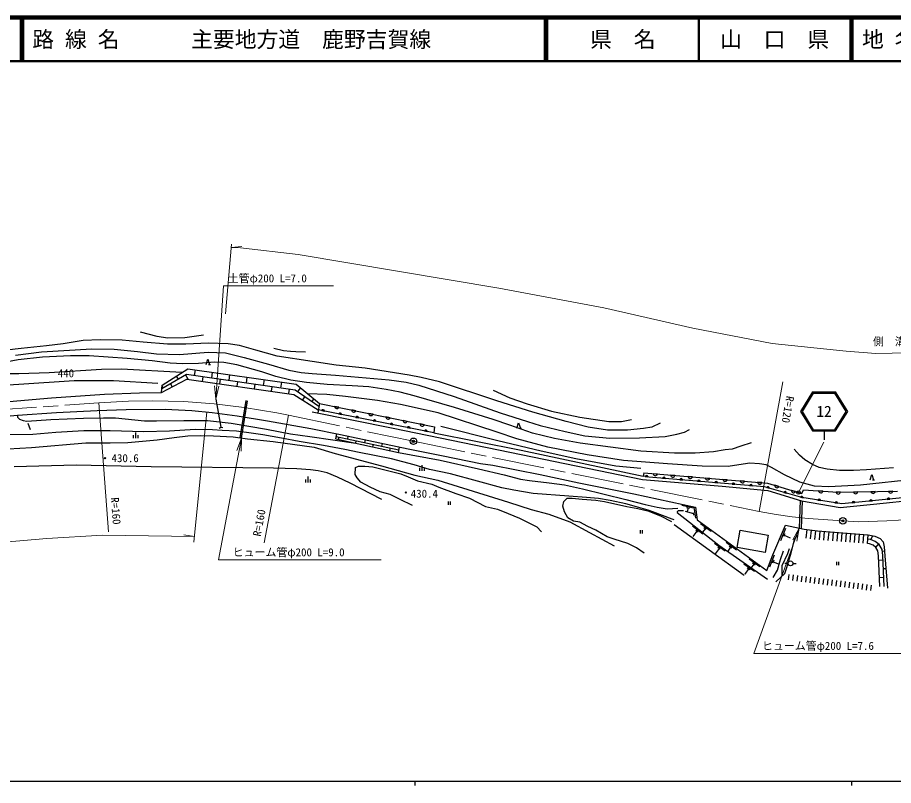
# Model space of a CAD drawing. Units: millimetres, scale not verified. Extents: x 40000 to 680000, y 20000 to 380000.
# Drawn here: x 176994 to 377598, y 204000 to 380000 of the extents above; entities that cross this region are included whole.
import ezdxf
from ezdxf.enums import TextEntityAlignment as Align

# ---------------------------------------------------------------- set-up
doc = ezdxf.new("R2010")
doc.units = ezdxf.units.MM
doc.header["$LTSCALE"] = 1000
doc.header["$PDMODE"] = 32
doc.header["$PDSIZE"] = 500
doc.linetypes.add('CHAIN', pattern=[18.5, 12, -1.5, 3.5, -1.5])
for name, color, linetype, lineweight in [('M-BGD', 7, 'Continuous', 25), ('M-BMK', 2, 'CHAIN', 13), ('M-BMK-SRVR', 3, 'Continuous', 25), ('M-STR-HTXT', 7, 'Continuous', 13), ('M-STR-STRC', 7, 'Continuous', 25), ('M-TTL', 2, 'Continuous', 140), ('M-TTL-BAND', 7, 'Continuous', 25), ('M-TTL-LINE', 7, 'Continuous', 50)]:
    doc.layers.add(name, color=color, linetype=linetype, lineweight=lineweight)
doc.layers.add('M-OTRS', color=6, linetype='Continuous')
doc.layers.add('M-TTL-TXT', color=7, linetype='Continuous')
doc.styles.add('ＭＳ ゴシック', font='')
doc.styles.get('ＭＳ ゴシック').set_extended_font_data('MS Gothic')

# ---------------------------------------------------------------- blocks, each defined once
blk = doc.blocks.new('open_arrow')
at = {"color": 0, "linetype": 'Continuous', "lineweight": -2}
blk.add_lwpolyline([(7.5, 1.25), (0, 0), (7.5, -1.25)], dxfattribs=at)

msp = doc.modelspace()

# ---------------------------------------------------------------- linework, layer by layer
at = {"layer": 'M-BGD'}
for p, q in [((217642, 299282), (217448, 297940)), ((220716, 300516), (221218, 300516)), ((213337, 297823), (213767, 297085)), ((215494, 298093), (216096, 297063)), ((219427, 297654), (219276, 296612)), ((221602, 298717), (221406, 297367)), ((223386, 297081), (223237, 296051)), ((225562, 298153), (225365, 296794)), ((229522, 297588), (229324, 296221)), ((233482, 297024), (233283, 295648)), ((209932, 294066), (210093, 295723)), ((210070, 295485), (210312, 295069)), ((212039, 296077), (212445, 295382)), ((227345, 296508), (227197, 295490)), ((231303, 295935), (231158, 294930)), ((235262, 295362), (235118, 294369)), ((237442, 296460), (237241, 295075)), ((241766, 295207), (241096, 294238)), ((239221, 294789), (239079, 293808)), ((242742, 293101), (242247, 292386)), ((222415, 292558), (223557, 286149)), ((227988, 283659), (229391, 292217)), ((228286, 283621), (229687, 292169)), ((244866, 292658), (244387, 291964)), ((246181, 291576), (245745, 289383)), ((246181, 291576), (272510, 286165)), ((272337, 284816), (245881, 290078)), ((246648, 289926), (247262, 289803)), ((250585, 290671), (249614, 290871)), ((250571, 289145), (251185, 289023)), ((254503, 289866), (253532, 290066)), ((258421, 289061), (257450, 289260)), ((179944, 285477), (179457, 286985)), ((254494, 288365), (255108, 288243)), ((258417, 287585), (259031, 287463)), ((262339, 288255), (261368, 288455)), ((266257, 287450), (265287, 287650)), ((204107, 283559), (204107, 284887)), ((262340, 286804), (262954, 286682)), ((266264, 286024), (266877, 285902)), ((270175, 286645), (269205, 286844)), ((270187, 285244), (270801, 285122)), ((272510, 286165), (272337, 284816)), ((291895, 285923), (292397, 285923)), ((203574, 283559), (203574, 284256)), ((204641, 283559), (204641, 284256)), ((249859, 283414), (250108, 284584)), ((249859, 283414), (264221, 280336)), ((249984, 283999), (264348, 280936)), ((250531, 283270), (250656, 283856)), ((252612, 283438), (252737, 284026)), ((254442, 282432), (254568, 283021)), ((256524, 282604), (256650, 283195)), ((258353, 281594), (258480, 282187)), ((260436, 281770), (260563, 282365)), ((262264, 280755), (262392, 281353)), ((264221, 280336), (264475, 281535)), ((269633, 276102), (269633, 277431)), ((269100, 276102), (269100, 276799)), ((270167, 276102), (270167, 276799)), ((320426, 275616), (320277, 274910)), ((320741, 274831), (321358, 274725)), ((323560, 275360), (322572, 275440)), ((327547, 275034), (326559, 275115)), ((243015, 273450), (243015, 274147)), ((243549, 273450), (243549, 274778)), ((244082, 273450), (244082, 274147)), ((324718, 274421), (325342, 274368)), ((328704, 274085), (329327, 274032)), ((331533, 274708), (330546, 274789)), ((332690, 273749), (333313, 273696)), ((335520, 274382), (334533, 274463)), ((336676, 273413), (337299, 273360)), ((339507, 274057), (338519, 274137)), ((340661, 273077), (341285, 273024)), ((343494, 273731), (342506, 273811)), ((347480, 273405), (346493, 273486)), ((372781, 274067), (373283, 274067)), ((344647, 272740), (345271, 272688)), ((348612, 272289), (349213, 272115)), ((351359, 272513), (350411, 272802)), ((352454, 271177), (353055, 271003)), ((355186, 271348), (354238, 271637)), ((356625, 270910), (356963, 271766)), ((361446, 271441), (360458, 271513)), ((365437, 271204), (364447, 271185)), ((369436, 271278), (368446, 271260)), ((373436, 271353), (372445, 271334)), ((377435, 271427), (376444, 271409)), ((275602, 269080), (275602, 268298)), ((276069, 269080), (276069, 268298)), ((356252, 269329), (356031, 262968)), ((356296, 270065), (356898, 269891)), ((356649, 269223), (356429, 262886)), ((360239, 269405), (360858, 269309)), ((368160, 268775), (368782, 268838)), ((372139, 269177), (372762, 269239)), ((376119, 269578), (376742, 269640)), ((332071, 267490), (329141, 268136)), ((330883, 267445), (330199, 267595)), ((330541, 267520), (330380, 266788)), ((332311, 265237), (331991, 267312)), ((364191, 268786), (364809, 268689)), ((331854, 266229), (329962, 266795)), ((331891, 265987), (331817, 266471)), ((343423, 252111), (327360, 263746)), ((333949, 261563), (331580, 263404)), ((335829, 262210), (333403, 263974)), ((334440, 262849), (333854, 262017)), ((334723, 262643), (334157, 263055)), ((352874, 262863), (351704, 260101)), ((319604, 262532), (319604, 261749)), ((320071, 262532), (320071, 261749)), ((332581, 262247), (331660, 261062)), ((332857, 262032), (332304, 262461)), ((352702, 261687), (352429, 261043)), ((352565, 261365), (353946, 260780)), ((357608, 260662), (357862, 262645)), ((358600, 260535), (358854, 262519)), ((359592, 260408), (359845, 262392)), ((360682, 260303), (360841, 262297)), ((361679, 260224), (361838, 262218)), ((362675, 260144), (362834, 262138)), ((363672, 260065), (363831, 262059)), ((364669, 259986), (364828, 261979)), ((365666, 259906), (365825, 261900)), ((366663, 259827), (366822, 261820)), ((367660, 259747), (367819, 261741)), ((368657, 259668), (368815, 261661)), ((369653, 259588), (369812, 261582)), ((370650, 259509), (370809, 261503)), ((371663, 259431), (371822, 261422)), ((372798, 261229), (372443, 260341)), ((339053, 257723), (336595, 259444)), ((341678, 257960), (339251, 259723)), ((340571, 258393), (340005, 258805)), ((374153, 259350), (373516, 258578)), ((337652, 258338), (336792, 257109)), ((337939, 258137), (337365, 258539)), ((340288, 258599), (339626, 257688)), ((350301, 256794), (349210, 253999)), ((375552, 257679), (375049, 257619)), ((346995, 254096), (344568, 255859)), ((345888, 254529), (345322, 254941)), ((350162, 255614), (349908, 254961)), ((350035, 255288), (351432, 254742)), ((353466, 254901), (352716, 254901)), ((354566, 254901), (355316, 254901)), ((364558, 255248), (364558, 254465)), ((365025, 255248), (365025, 254465)), ((375202, 255627), (374202, 255587)), ((345786, 253011), (343328, 254731)), ((344385, 253625), (343525, 252396)), ((344672, 253425), (344098, 253826)), ((345605, 254735), (344723, 253521)), ((375890, 253652), (375280, 253628)), ((353586, 251096), (353738, 252365)), ((354578, 250968), (354731, 252246)), ((355569, 250839), (355724, 252127)), ((356561, 250710), (356717, 252007)), ((357553, 250581), (357710, 251888)), ((358545, 250453), (358703, 251769)), ((359536, 250324), (359696, 251650)), ((360511, 250197), (360688, 251525)), ((361503, 250069), (361679, 251394)), ((362495, 249940), (362670, 251262)), ((363487, 249811), (363662, 251130)), ((364478, 249682), (364653, 250999)), ((365470, 249554), (365644, 250867)), ((375359, 251630), (374360, 251590)), ((366462, 249425), (366636, 250735)), ((367453, 249296), (367627, 250604)), ((368445, 249167), (368618, 250472)), ((369437, 249039), (369609, 250340)), ((370428, 248910), (370601, 250209)), ((371420, 248781), (371592, 250077)), ((372412, 248653), (372583, 249945))]:
    msp.add_line(p, q, dxfattribs=at)
for points in [[(205073, 307998), (208895, 306950), (211443, 306583), (215272, 306629), (219610, 307242)], [(324165, 287056), (322271, 286153), (320320, 285794), (316705, 285450), (312128, 285464), (307672, 286124), (302607, 287401), (294968, 289540), (286754, 292183), (273604, 296525), (269449, 297525), (266680, 298027), (256587, 299619), (249954, 300353), (244466, 301130), (236425, 302355), (231603, 303738), (227845, 304806), (225231, 305203), (220764, 305331), (215529, 305103), (211339, 305146), (205765, 305587), (200950, 306055), (195957, 306141), (192061, 305999), (187412, 305218), (183633, 304735), (177859, 304138), (171058, 303347)], [(176507, 302625), (182503, 303405), (194009, 304079), (199100, 303963), (204461, 303460), (208795, 302939), (214123, 302809), (220652, 303311), (224604, 303162), (228904, 302120), (234503, 300539), (239135, 299198), (241920, 298649), (244476, 298454), (249831, 298049), (262120, 296931), (265985, 296421), (268924, 295715), (276991, 293153), (287496, 289401), (293747, 287429), (296717, 286487), (302418, 285123), (306887, 284151), (312626, 283579), (319471, 283659), (325344, 283992), (327996, 284484), (329706, 284948), (330894, 285556)], [(235690, 304194), (237897, 303699), (239487, 303539), (240743, 303456), (242965, 303418)], [(344971, 282548), (342675, 281749), (340664, 281108), (339053, 280923), (336414, 280466), (332204, 280138), (327435, 280180), (319743, 280637), (305831, 282434), (299959, 283490), (294963, 284718), (289704, 286548), (285921, 287897), (277096, 290601), (267857, 293279), (264590, 294151), (261422, 294721), (257424, 295340), (253650, 295578), (247916, 295895), (243203, 296340), (239576, 296926), (236186, 297733), (232933, 298797), (227193, 300367), (224247, 300968), (222092, 301032), (218472, 300725), (214851, 300600), (211934, 300810), (207796, 301313), (202112, 301817), (193368, 302446), (189139, 302446), (182735, 302125), (177136, 301550), (169734, 300179)], [(220191, 300516), (220579, 301704), (220968, 300516)], [(214643, 298668), (200792, 299412), (196264, 299367), (184227, 298540), (177259, 298334), (174340, 298334), (168990, 297979), (165044, 297586), (158502, 296596), (153001, 296037), (150286, 295796), (143782, 295809), (140403, 296102), (136672, 296394), (129996, 296380), (123191, 296051), (116696, 295143), (103845, 294697), (97461, 294221), (93148, 293705), (88676, 292964)], [(210093, 295723), (215962, 299521), (240829, 295977), (246181, 291576)], [(73091, 290481), (77187, 287471), (85430, 287338), (92724, 287619), (93618, 287385), (103770, 286717), (106450, 286772), (128145, 288303), (151773, 290059), (169763, 291534), (184809, 292861), (196939, 293703), (204953, 293953), (209932, 294066), (215752, 297111), (240276, 293638), (245881, 290078)], [(246032, 290827), (240586, 294591), (215673, 298197), (210012, 294895)], [(96761, 291375), (103913, 292005), (111902, 292360), (117774, 292498), (120838, 292809), (124426, 293236), (128103, 293944), (131471, 294448), (133380, 294487), (138773, 294516), (145108, 294177), (151859, 293886), (156050, 293944), (162054, 294575), (167020, 295205), (172287, 295699), (177283, 295942), (189936, 296787), (198950, 296799), (209103, 296226)], [(382829, 274233), (370042, 272823), (362767, 272416), (359541, 272587), (356187, 273526), (352661, 275213), (349670, 276879), (348404, 277516), (346891, 277711), (344703, 277831), (342181, 277456), (339753, 277066), (333814, 277202), (325881, 277742), (315745, 278505), (307419, 279779), (298413, 281545), (291327, 283472), (286828, 284943), (273323, 289427), (264728, 291323), (259403, 292220), (252081, 293161), (247806, 293587), (243505, 293777)], [(285886, 294609), (289720, 292842), (293672, 291474), (299251, 289813), (305747, 288426), (312409, 287441), (315284, 287382), (317617, 287894)], [(167815, 288065), (177012, 288878), (185951, 289477), (195201, 289931), (201858, 290203), (210842, 290243), (216910, 289917), (221589, 289483), (227268, 288751), (234225, 287566), (244191, 285840), (250973, 284400), (266421, 281122), (274439, 279534), (283004, 277794), (285830, 277381), (296690, 275278), (305538, 273381), (318159, 270865), (332225, 267763), (332669, 264877), (348612, 253291), (349990, 256824), (352870, 263624), (357149, 262736)], [(177012, 288878), (177003, 288427), (177466, 287964), (178324, 287622), (179115, 287529), (184656, 287843), (192110, 288203), (196656, 288288), (199452, 288237), (206062, 287602), (208807, 287585), (215110, 287637), (220484, 287636), (225943, 287001), (234011, 285697), (239523, 284616), (243949, 283998), (254442, 282432)], [(244474, 289643), (263004, 285855), (292364, 279887), (320089, 274116), (338360, 272582), (348799, 271624), (356536, 269242), (365389, 267711), (372985, 268437), (383338, 269543)], [(291371, 285923), (291759, 287111), (292147, 285923)], [(327350, 264891), (326926, 265054), (322504, 266749), (321431, 267097), (319312, 267674), (316292, 268533), (312728, 269294), (310034, 269766), (307317, 270036), (303237, 270305), (295072, 270941), (290674, 271664), (287919, 272252), (282336, 273717), (276174, 275416), (271353, 276418), (267851, 277489), (262625, 278849), (255248, 280339), (251952, 280999), (247073, 281895), (241474, 282811), (237442, 283611), (233200, 284352), (229975, 284812), (227163, 285236), (223858, 285382), (221651, 285540), (217686, 285600), (211776, 285164), (205883, 285021), (198191, 285254), (192203, 285297), (185766, 284928), (180487, 284475), (174928, 284339)], [(223168, 285864), (223557, 286149), (224011, 286045)], [(273961, 286344), (286959, 283031), (296878, 280659), (304869, 278900), (314049, 277269), (319724, 276702)], [(172103, 281007), (180224, 281485), (192615, 282515), (198215, 282515), (202229, 282580), (209012, 283191), (212835, 283780), (216002, 284168), (218785, 284230), (221865, 284168), (226376, 283867), (229681, 283441), (235554, 282858), (244953, 281521), (249714, 280047), (260351, 277266), (267983, 275135), (273246, 273944), (289461, 268953), (294596, 267253), (298640, 266194), (303493, 264389), (307974, 261958), (313648, 258937)], [(272337, 284816), (292328, 280840), (320292, 274907)], [(377623, 276821), (371446, 276319), (368448, 276170), (365258, 276176), (362382, 276522), (360598, 276911), (359038, 277545), (357269, 278596), (356067, 279697), (354848, 281088)], [(264221, 280336), (273819, 278544), (282590, 276566), (288468, 275220), (292212, 274230), (294270, 273914), (298780, 273340), (302250, 272923), (306384, 271994), (316330, 269531), (320698, 268392), (323487, 267759), (325802, 267423), (328195, 267542)], [(260401, 269536), (253140, 273274), (250245, 274648), (247929, 275685), (245879, 276119), (244070, 276336), (240940, 276605), (235609, 276726), (207632, 277064), (190416, 277378), (176246, 277064)], [(267420, 268149), (264629, 269566), (262325, 270695), (260021, 271315), (257784, 272356), (255635, 273529), (254749, 274481), (254284, 275301), (254359, 276845), (255056, 277183), (256527, 277183), (258368, 277019), (259872, 276660), (264792, 275407), (266481, 274764), (268616, 273795), (271879, 273064), (273481, 272334), (277396, 270939), (280479, 269828), (284200, 267918), (286894, 267295), (289370, 266325), (291985, 265236), (295913, 263294), (297003, 262140)], [(380410, 270010), (365787, 268536), (356612, 269974), (348043, 272454), (321605, 274683), (320292, 274907)], [(320426, 275616), (348777, 273299), (356625, 270910)], [(372256, 274067), (372644, 275255), (373033, 274067)], [(356963, 271766), (364865, 271193), (378536, 271448)], [(320510, 257228), (318757, 258490), (316778, 259432), (313630, 260468), (312047, 260996), (309419, 262545), (307610, 263318), (305762, 264317), (304330, 264580), (303048, 265372), (302294, 266710), (301842, 268010), (302068, 269046), (302897, 269818), (304009, 269818), (306309, 269630), (309419, 269404), (311417, 269102), (316498, 267953), (319062, 267482), (321362, 266917), (324208, 265768), (326734, 264486)], [(329519, 266957), (328312, 266947), (328023, 266747), (328023, 266548), (337605, 259103), (348758, 251296)], [(350619, 250670), (352732, 252620), (353197, 253926), (354146, 257326), (354935, 260319), (355598, 261429)], [(357149, 262736), (360171, 262350), (371806, 261423)], [(371806, 261423), (373347, 261122), (374567, 260594), (375221, 259874), (375465, 258682), (375643, 256645), (376253, 249251)], [(374438, 249592), (374162, 256608), (374026, 257756), (373568, 258536), (372912, 259076), (372124, 259392), (371663, 259431)], [(375437, 249631), (375160, 256687), (374994, 258082), (374341, 259194), (373429, 259947), (372357, 260375), (371743, 260428)], [(350066, 251653), (351035, 253334), (351731, 255763), (352427, 257739)], [(353700, 258244), (353342, 257063), (352000, 254314), (351994, 253495), (352029, 251972)]]:
    msp.add_lwpolyline(points, dxfattribs=at)
msp.add_lwpolyline([(342517, 262494), (348871, 261393), (348181, 257413), (341827, 258514)], close=True, dxfattribs=at)
for centre, radius in [((197051, 279011), 150), ((265913, 271149), 150), ((354016, 254901), 550)]:
    msp.add_circle(centre, radius, dxfattribs=at)
for centre, radius, start, end in [((246944, 289811), 318, 358.64242, 158.86015), ((250119, 290867), 505, 179.5566, 337.21479), ((250867, 289031), 318, 358.64242, 158.86015), ((254037, 290062), 505, 179.5566, 337.21479), ((257955, 289256), 505, 179.5566, 337.21479), ((254790, 288250), 318, 358.64242, 158.86015), ((258714, 287470), 318, 358.64242, 158.86015), ((261873, 288451), 505, 179.5566, 337.21479), ((262637, 286690), 318, 358.64242, 158.86015), ((265791, 287646), 505, 179.5566, 337.21479), ((266560, 285910), 318, 358.64242, 158.86015), ((269710, 286840), 505, 179.5566, 337.21479), ((270483, 285129), 318, 358.64242, 158.86015), ((321041, 274724), 318, 0.22, 160.43774), ((323074, 275497), 505, 186.49957, 344.15776), ((327061, 275172), 505, 186.49957, 344.15776), ((325025, 274340), 318, 5.07116, 165.28889), ((329011, 274004), 318, 5.07116, 165.28889), ((331048, 274846), 505, 186.49957, 344.15776), ((332997, 273668), 318, 5.07116, 165.28889), ((335034, 274520), 505, 186.49957, 344.15776), ((336983, 273332), 318, 5.07116, 165.28889), ((339021, 274194), 505, 186.49957, 344.15776), ((340969, 272996), 318, 5.07116, 165.28889), ((343008, 273869), 505, 186.49957, 344.15776), ((344954, 272660), 318, 5.07116, 165.28889), ((346994, 273543), 505, 186.49957, 344.15776), ((348897, 272150), 318, 353.74768, 153.96541), ((350913, 272751), 505, 174.24111, 331.8993), ((352740, 271038), 318, 353.74768, 153.96541), ((354740, 271586), 505, 174.24111, 331.8993), ((360959, 271574), 505, 187.02548, 344.68367), ((364940, 271292), 505, 192.23717, 349.89536), ((368939, 271367), 505, 192.23717, 349.89536), ((372939, 271441), 505, 192.23717, 349.89536), ((376938, 271516), 505, 192.23717, 349.89536), ((356582, 269926), 318, 353.74768, 153.96541), ((360540, 269303), 318, 0.98578, 161.20352), ((364492, 268684), 318, 0.98578, 161.20352), ((368476, 268752), 318, 15.64692, 175.86465), ((372456, 269154), 318, 15.64692, 175.86465), ((376436, 269555), 318, 15.64692, 175.86465)]:
    msp.add_arc(centre, radius, start, end, dxfattribs=at)
at = {"layer": 'M-BMK'}
msp.add_lwpolyline([(169370, 289833), (195588, 291704), (202403, 292075), (207914, 292179), (215056, 292030), (221991, 291476), (228923, 290644), (236360, 289398), (239021, 288846), (267652, 282877), (346871, 266809), (350713, 266088), (354416, 265593), (358050, 265168), (365990, 264651), (369633, 264458), (376103, 264627), (381423, 264983)], dxfattribs=at)
at = {"layer": 'M-BMK-SRVR'}
for centre in [(267652, 282877), (267652, 282877), (365990, 264651), (365990, 264651)]:
    msp.add_circle(centre, 750, dxfattribs=at)
at = {"layer": 'M-OTRS'}
for p in [(267652, 282877), (365990, 264651)]:
    msp.add_point(p, dxfattribs=at)
at = {"layer": 'M-STR-HTXT'}
for p, q in [((225991, 328048), (224635, 312087)), ((225929, 327319), (228373, 327559)), ((346871, 266809), (352273, 296530)), ((197828, 262154), (195588, 291704)), ((220357, 289598), (217356, 259743)), ((233464, 259593), (239021, 288846)), ((355849, 271146), (361636, 282686)), ((217492, 261094), (215065, 261467))]:
    msp.add_line(p, q, dxfattribs=at)
for points in [[(548481, 337461), (492066, 324822), (400440, 305124), (394425, 304013), (384749, 303265), (373560, 302972), (366797, 303533), (349800, 305327), (331685, 308835), (311287, 313443), (287226, 317938), (241279, 325711), (228058, 327230), (225929, 327319)], [(222415, 292558), (224145, 318494), (249371, 318494)], [(228286, 283621), (223028, 255717), (260263, 255717)], [(356031, 262968), (345599, 234273), (381425, 234273)], [(217492, 261094), (196481, 261362), (183737, 260625), (104616, 253799)]]:
    msp.add_lwpolyline(points, dxfattribs=at)
at = {"layer": 'M-STR-STRC'}
for p, q in [((359073, 294245), (356309, 289745)), ((359240, 293945), (356661, 289745)), ((359073, 294245), (364345, 294245)), ((359240, 293945), (364177, 293945)), ((366757, 289745), (364177, 293945)), ((367109, 289745), (364345, 294245)), ((356309, 289745), (359073, 285245)), ((356661, 289745), (359240, 285545)), ((364177, 285545), (366757, 289745)), ((364345, 285245), (367109, 289745)), ((359073, 285245), (364345, 285245)), ((359240, 285545), (364177, 285545)), ((361709, 285245), (361709, 283245))]:
    msp.add_line(p, q, dxfattribs=at)
msp.add_circle((355849, 271146), 400, dxfattribs=at)
at = {"layer": 'M-TTL'}
msp.add_line((680000, 380000), (40000, 380000), dxfattribs=at)
at = {"layer": 'M-TTL-BAND'}
for p, q in [((40000, 205000), (579000, 205000)), ((268000, 205000), (268000, 204000)), ((368000, 205000), (368000, 204000))]:
    msp.add_line(p, q, dxfattribs=at)
at = {"layer": 'M-TTL-LINE'}
for p, q in [((177750, 380000), (177750, 370000)), ((178250, 380000), (178250, 370000)), ((297750, 380000), (297750, 370000)), ((298250, 380000), (298250, 370000)), ((333000, 380000), (333000, 370000)), ((367750, 380000), (367750, 370000)), ((368250, 380000), (368250, 370000)), ((40000, 370000), (680000, 370000))]:
    msp.add_line(p, q, dxfattribs=at)

# ---------------------------------------------------------------- block references
at = {"layer": 'M-STR-HTXT', "xscale": 400, "yscale": 400}
for p, rotation in [((222415, 292558), 86.2), ((228286, 283621), 259.3), ((356031, 262968), 250)]:
    msp.add_blockref('open_arrow', p, dxfattribs=dict(at, rotation=rotation))

# ---------------------------------------------------------------- texts
at = {"layer": 'M-BGD', "style": 'ＭＳ ゴシック'}
for s, p in [('440', (188076, 297005)), ('430.6', (201641, 277553)), ('430.4', (270167, 269414))]:
    msp.add_text(s, height=1833, dxfattribs=at).set_placement(p, align=Align.BOTTOM_CENTER)
at = {"layer": 'M-STR-HTXT', "style": 'ＭＳ ゴシック'}
for s, p in [('土管φ200 L=7.0', (225134, 318755)), ('ヒューム管φ200 L=9.0', (226280, 255978)), ('ヒューム管φ200 L=7.6', (347492, 234534))]:
    msp.add_text(s, height=1833, dxfattribs=at).set_placement(p, align=Align.BOTTOM_LEFT)
msp.add_text('側\u3000溝\u3000L=344.0', height=1833, dxfattribs=at).set_placement((382270, 304283), align=Align.BOTTOM_CENTER)
for s, rotation, p in [('R=120', 259.699, (351985, 290420)), ('R=160', 274.336, (198051, 266811)), ('R=160', 79.244, (233786, 263934))]:
    msp.add_text(s, height=1833, rotation=rotation, dxfattribs=at).set_placement(p, align=Align.BOTTOM_CENTER)
at = {"layer": 'M-STR-STRC', "style": 'ＭＳ ゴシック'}
msp.add_text('12', height=2566, dxfattribs=at).set_placement((361709, 289745), align=Align.MIDDLE_CENTER)
at = {"layer": 'M-TTL-TXT', "style": 'ＭＳ ゴシック'}
for s, p in [('路 線 名', (180380, 375000)), ('主要地方道\u3000鹿野吉賀線', (216734, 375000)), ('地 名', (370380, 375000))]:
    msp.add_text(s, height=3666, dxfattribs=at).set_placement(p, align=Align.MIDDLE_LEFT)
for s, p in [('県\u3000名', (315625, 375000)), ('山\u3000口\u3000県', (350375, 375000))]:
    msp.add_text(s, height=3666, dxfattribs=at).set_placement(p, align=Align.MIDDLE_CENTER)

doc.saveas('drawing.dxf')
